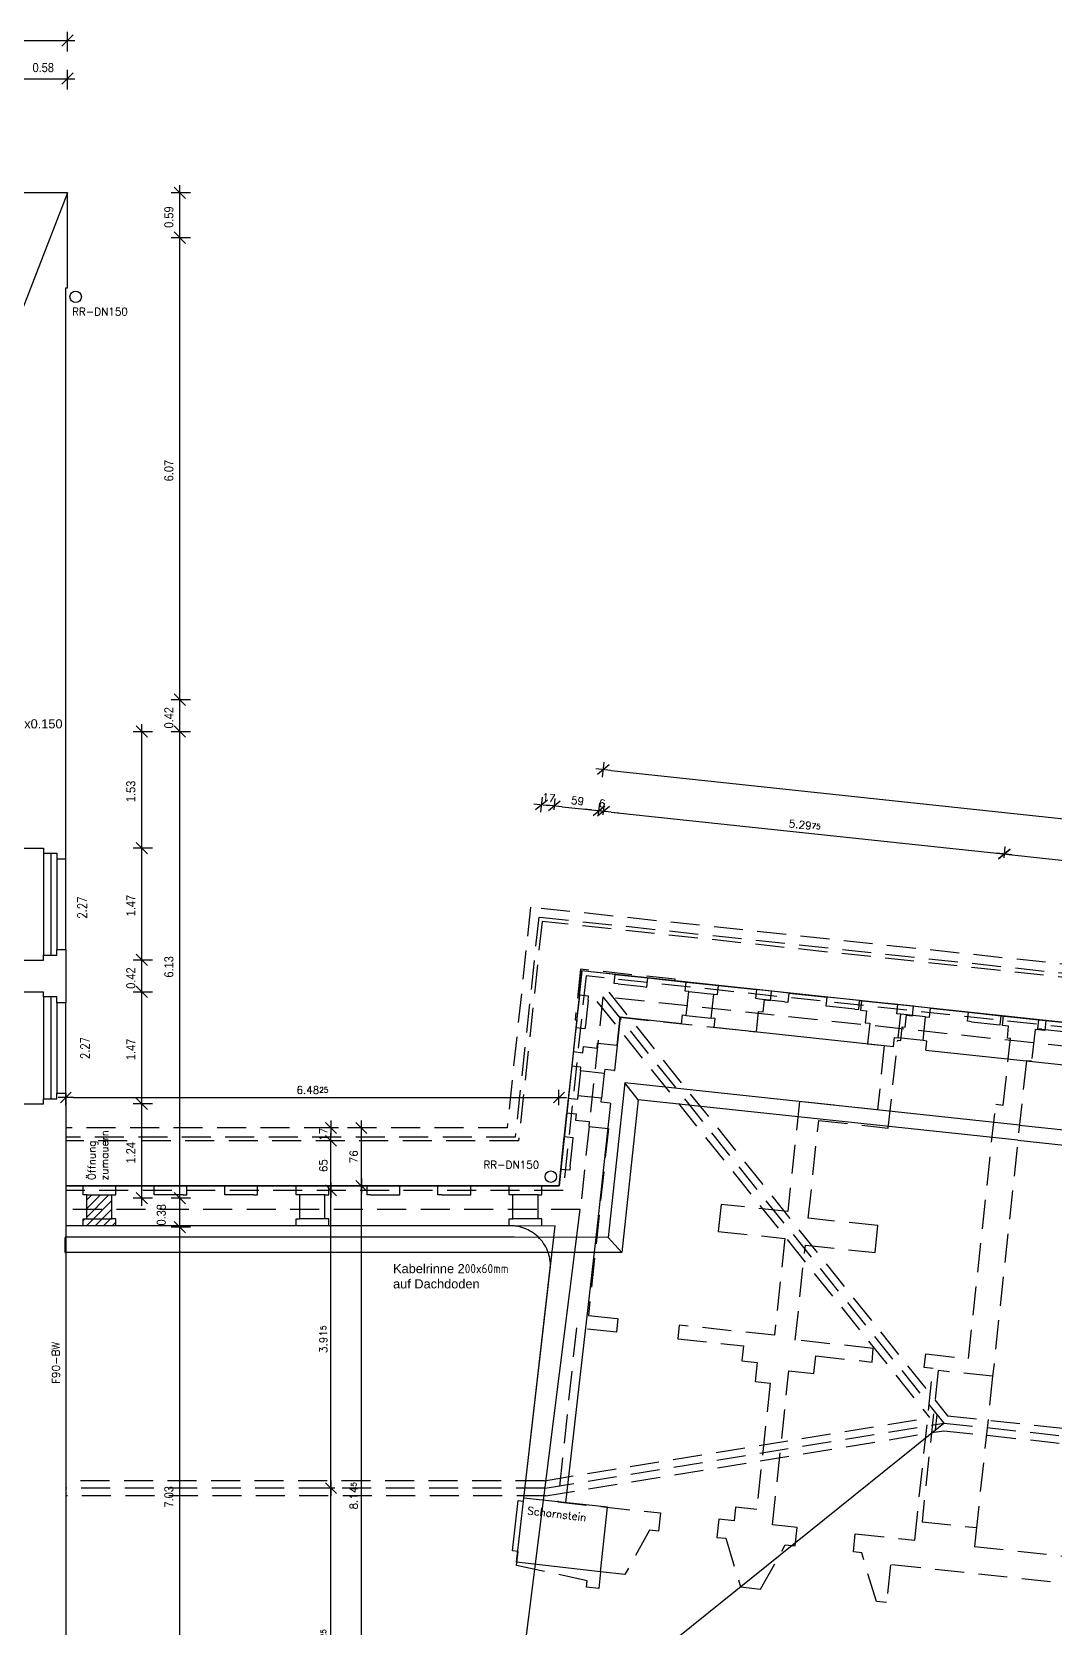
# Model space of a CAD drawing. Header units: metres. Extents: x -8 to 96, y -22 to 16.
# Drawn here: x 8.72 to 22.15, y -5.27 to 15.69 of the extents above; entities that cross this region are included whole.
import ezdxf
from ezdxf.enums import TextEntityAlignment as Align

# ---------------------------------------------------------------- set-up
doc = ezdxf.new("R2010")
doc.units = ezdxf.units.M
doc.header["$LTSCALE"] = 0.03
doc.linetypes.add('AUSGEZOGEN', pattern=[0])
doc.linetypes.add('STRICHLINIE', pattern=[19.05, 12.7, -6.35])
doc.layers.get('0').update_dxf_attribs({"linetype": 'CONTINUOUS'})
doc.layers.get('Defpoints').update_dxf_attribs({"linetype": 'CONTINUOUS'})
for name, color, linetype in [('A_ansicht', 9, 'CONTINUOUS'), ('A_bemaßung', 2, 'CONTINUOUS'), ('A_BRANDSCHUTZ', 10, 'CONTINUOUS'), ('A_EINFÜGEPUNKT', 2, 'CONTINUOUS'), ('A_fenster', 7, 'CONTINUOUS'), ('A_höhen', 3, 'CONTINUOUS'), ('A_schraffur', 10, 'CONTINUOUS'), ('A_TECHNOLOGIE', 7, 'CONTINUOUS'), ('A_text', 2, 'CONTINUOUS'), ('A_verdeckt', 8, 'STRICHLINIE'), ('A_wände', 6, 'CONTINUOUS'), ('ANSICHT', 1, 'CONTINUOUS'), ('CKMA0002', 7, 'CONTINUOUS'), ('E__DURCHBR', 2, 'CONTINUOUS'), ('E__VERSYS', 2, 'AUSGEZOGEN')]:
    doc.layers.add(name, color=color, linetype=linetype)
doc.styles.add('BOLDSIMP_FNT', font='TXT', dxfattribs={"height": 1})
doc.styles.add('SIMPLEX', font='simplex.shx', dxfattribs={"height": 0.1})
doc.styles.get("Standard").update_dxf_attribs({"font": 'ARIAL.TTF', "height": 1})
doc.dimstyles.get("Standard").update_dxf_attribs({"dimtxt": 0.18, "dimasz": 0.18, "dimexe": 0.18, "dimexo": 0.0625, "dimgap": 0.09, "dimtad": 0, "dimtih": 1, "dimtoh": 1, "dimzin": 0, "dimdsep": 46, "dimlunit": 3, "dimtxsty": 'Standard', "dimcen": 0.09, "dimadec": 0, "dimazin": 0, "dimtfac": 1, "dimtofl": 0, "dimtmove": 2, "dimatfit": 3, "dimfxl": 1, "dimtolj": 1, "dimtzin": 0, "dimarcsym": 0})

# ---------------------------------------------------------------- blocks, each defined once
blk = doc.blocks.new('SLASH1')
at = {"layer": 'A_bemaßung', "color": 2, "linetype": 'Continuous'}
for p, q in [((0.07663, 0.07663), (-0.07319, -0.07319)), ((0, -0.14068), (0, 0.11466))]:
    blk.add_line(p, q, dxfattribs=at)
blk = doc.blocks.new('Deckendurchbruch')
for p, q in [((1, 1), (0, 1)), ((0, 1), (0, 0)), ((0, 0), (1, 0)), ((1, 0), (1, 1))]:
    blk.add_line(p, q)
blk.add_solid([(0, 0), (1, 1), (0, 1)])
blk = doc.blocks.new('Wanddurchbruch')
for p, q in [((0, 1), (0, 0)), ((1, 1), (0, 1)), ((1, 0), (1, 1)), ((0, 0), (1, 0))]:
    blk.add_line(p, q)
blk.add_solid([(1, 0), (1, 1), (0, 1), (0, 0)])
blk = doc.blocks.new('A$C1B893D36')
at = {"layer": 'E__DURCHBR', "linetype": 'Continuous'}
ref = blk.add_blockref('Deckendurchbruch', (12.574, 27.116), dxfattribs=dict(at, xscale=0.2002000053643378, yscale=0.1001000000000012, zscale=1.1011, rotation=270.0000046057036))
ref.add_attrib('EC_DIM', '0.200x0.100x0.150', (11.766, 27.159), dxfattribs={"linetype": 'Continuous', "height": 0.12})
ref = blk.add_blockref('Wanddurchbruch', (5.231, 20.48), dxfattribs=dict(at, xscale=1.148147030764484, yscale=0.15015, zscale=1.1011, rotation=63.24112107418074))
ref.add_attrib('EC_DIM', '1.147x0.150x0.150', (5.097, 20.264), dxfattribs={"linetype": 'Continuous', "height": 0.12})
ref = blk.add_blockref('Deckendurchbruch', (5.061, 15.312), dxfattribs=dict(at, xscale=0.1001000026821695, yscale=0.2001999999999988, zscale=1.1011))
ref.add_attrib('EC_DIM', '0.100x0.200x0.150', (3.829, 15.353), dxfattribs={"linetype": 'Continuous', "height": 0.12})
ref = blk.add_blockref('Wanddurchbruch', (8.439, 13.164), dxfattribs=dict(at, xscale=0.4074070109164298, yscale=0.15015, zscale=1.1011, rotation=90.00000153523449))
ref.add_attrib('EC_DIM', '0.407x0.150x0.150', (8.493, 13.318), dxfattribs={"linetype": 'Continuous', "height": 0.12})
ref = blk.add_blockref('Wanddurchbruch', (7.925, 12.487), dxfattribs=dict(at, xscale=0.3133130083951912, yscale=0.15015, zscale=1.1011))
ref.add_attrib('EC_DIM', '0.313x0.150x0.150', (7.925, 12.271), dxfattribs={"linetype": 'Continuous', "height": 0.12})
blk = doc.blocks.new('FE_O')
at = {"layer": 'A_wände'}
for p, q in [((-0.215, -0.12), (-0.215, 0)), ((0.215, -0.12), (0.215, 0)), ((-0.165, -0.12), (-0.215, -0.12)), ((-0.165, -0.435), (-0.165, -0.12)), ((0.165, -0.435), (0.165, -0.12)), ((0.165, -0.12), (0.215, -0.12)), ((-0.215, -0.555), (-0.215, -0.435)), ((-0.215, -0.435), (-0.165, -0.435)), ((0.215, -0.435), (0.165, -0.435)), ((0.215, -0.555), (0.215, -0.435))]:
    blk.add_line(p, q, dxfattribs=at)
at = {"layer": 'A_wände', "color": 2}
for p, q in [((0.165, -0.12), (-0.201, -0.12)), ((0.165, -0.435), (-0.165, -0.435))]:
    blk.add_line(p, q, dxfattribs=at)
at = {"layer": 'ANSICHT'}
blk.add_line((0.215, 0), (-0.215, 0), dxfattribs=at)
blk = doc.blocks.new('FE_G')
at = {"layer": 'A_wände'}
for p, q in [((-0.215, -0.12), (-0.215, 0)), ((0.215, -0.12), (0.215, 0)), ((-0.165, -0.12), (-0.215, -0.12)), ((0.165, -0.12), (-0.165, -0.12)), ((0.165, -0.12), (0.215, -0.12))]:
    blk.add_line(p, q, dxfattribs=at)
at = {"layer": 'ANSICHT'}
blk.add_line((0.215, 0), (-0.215, 0), dxfattribs=at)
blk = doc.blocks.new('DIMCROSS')
at = {"color": 0, "linetype": 'ByBlock'}
blk.add_line((-1, 0), (1, 0), dxfattribs=at)
at = {"linetype": 'ByBlock'}
blk.add_line((-0.707107, -0.707107), (0.707107, 0.707107), dxfattribs=at)
blk = doc.blocks.new('*D117')
at = {"layer": 'CKMA0002', "color": 1, "lineweight": -2}
for p, q in [((13.095, 0.53), (12.945, 0.53)), ((13.045, -7.516), (13.045, 0.43))]:
    blk.add_line(p, q, dxfattribs=at)
at = {"layer": 'Defpoints', "color": 0}
for p in [(13.045, 0.53), (13.252, 0.53), (13.252, -7.616)]:
    blk.add_point(p, dxfattribs=at)
at = {"layer": 'CKMA0002', "color": 1, "lineweight": -2, "xscale": 0.1, "yscale": 0.1, "zscale": 0.1}
for p, rotation in [((13.045, 0.53), 90), ((13.045, -7.616), 270)]:
    blk.add_blockref('DIMCROSS', p, dxfattribs=dict(at, rotation=rotation))
at = {"layer": 'CKMA0002', "color": 3, "insert": (12.945, -3.543), "char_height": 0.1, "attachment_point": 5, "rotation": 90, "style": 'SIMPLEX'}
blk.add_mtext('\\A1;8.14{\\A1\\H0.7x\\S5;}', dxfattribs=at)
blk = doc.blocks.new('*D118')
at = {"layer": 'CKMA0002', "color": 1, "lineweight": -2}
for p, q in [((13.145, 1.29), (12.945, 1.29)), ((13.045, 0.63), (13.045, 1.19))]:
    blk.add_line(p, q, dxfattribs=at)
at = {"layer": 'Defpoints', "color": 0}
for p in [(13.045, 1.29), (13.252, 1.29), (13.252, 0.53)]:
    blk.add_point(p, dxfattribs=at)
at = {"layer": 'CKMA0002', "color": 1, "lineweight": -2, "xscale": 0.1, "yscale": 0.1, "zscale": 0.1}
for p, rotation in [((13.045, 1.29), 90), ((13.045, 0.53), 270)]:
    blk.add_blockref('DIMCROSS', p, dxfattribs=dict(at, rotation=rotation))
at = {"layer": 'CKMA0002', "color": 3, "insert": (12.945, 0.91), "char_height": 0.1, "attachment_point": 5, "rotation": 90, "style": 'SIMPLEX'}
blk.add_mtext('\\A1;76{\\A1\\H0.7x\\S;}', dxfattribs=at)
blk = doc.blocks.new('*D121')
at = {"layer": 'CKMA0002', "color": 1, "lineweight": -2}
for p, q in [((12.696, -3.444), (12.546, -3.444)), ((12.646, -7.466), (12.646, -3.544))]:
    blk.add_line(p, q, dxfattribs=at)
at = {"layer": 'Defpoints', "color": 0}
for p in [(12.646, -3.444), (12.813, -3.444), (12.813, -7.566)]:
    blk.add_point(p, dxfattribs=at)
at = {"layer": 'CKMA0002', "color": 1, "lineweight": -2, "xscale": 0.1, "yscale": 0.1, "zscale": 0.1}
for p, rotation in [((12.646, -3.444), 90), ((12.646, -7.566), 270)]:
    blk.add_blockref('DIMCROSS', p, dxfattribs=dict(at, rotation=rotation))
at = {"layer": 'CKMA0002', "color": 3, "insert": (12.546, -5.505), "char_height": 0.1, "attachment_point": 5, "rotation": 90, "style": 'SIMPLEX'}
blk.add_mtext('\\A1;4.12{\\A1\\H0.7x\\S25;}', dxfattribs=at)
blk = doc.blocks.new('*D122')
at = {"layer": 'CKMA0002', "color": 1, "lineweight": -2}
for p, q in [((12.696, 0.47), (12.546, 0.47)), ((12.646, -3.344), (12.646, 0.37))]:
    blk.add_line(p, q, dxfattribs=at)
at = {"layer": 'Defpoints', "color": 0}
for p in [(12.646, 0.47), (12.813, 0.47), (12.813, -3.444)]:
    blk.add_point(p, dxfattribs=at)
at = {"layer": 'CKMA0002', "color": 1, "lineweight": -2, "xscale": 0.1, "yscale": 0.1, "zscale": 0.1}
for p, rotation in [((12.646, 0.47), 90), ((12.646, -3.444), 270)]:
    blk.add_blockref('DIMCROSS', p, dxfattribs=dict(at, rotation=rotation))
at = {"layer": 'CKMA0002', "color": 3, "insert": (12.546, -1.487), "char_height": 0.1, "attachment_point": 5, "rotation": 90, "style": 'SIMPLEX'}
blk.add_mtext('\\A1;3.91{\\A1\\H0.7x\\S5;}', dxfattribs=at)
blk = doc.blocks.new('*D123')
at = {"layer": 'CKMA0002', "color": 1, "lineweight": -2}
for p, q in [((12.696, 1.12), (12.546, 1.12)), ((12.646, 0.57), (12.646, 1.02))]:
    blk.add_line(p, q, dxfattribs=at)
at = {"layer": 'Defpoints', "color": 0}
for p in [(12.646, 1.12), (12.813, 1.12), (12.813, 0.47)]:
    blk.add_point(p, dxfattribs=at)
at = {"layer": 'CKMA0002', "color": 1, "lineweight": -2, "xscale": 0.1, "yscale": 0.1, "zscale": 0.1}
for p, rotation in [((12.646, 1.12), 90), ((12.646, 0.47), 270)]:
    blk.add_blockref('DIMCROSS', p, dxfattribs=dict(at, rotation=rotation))
at = {"layer": 'CKMA0002', "color": 3, "insert": (12.546, 0.795), "char_height": 0.1, "attachment_point": 5, "rotation": 90, "style": 'SIMPLEX'}
blk.add_mtext('\\A1;65{\\A1\\H0.7x\\S;}', dxfattribs=at)
blk = doc.blocks.new('*D124')
at = {"layer": 'CKMA0002', "color": 1, "lineweight": -2}
for p, q in [((12.746, 1.29), (12.546, 1.29)), ((12.646, 1.12), (12.646, 1.12)), ((12.646, 1.12), (12.646, 1.12))]:
    blk.add_line(p, q, dxfattribs=at)
at = {"layer": 'Defpoints', "color": 0}
for p in [(12.646, 1.29), (12.813, 1.29), (12.813, 1.12)]:
    blk.add_point(p, dxfattribs=at)
at = {"layer": 'CKMA0002', "color": 1, "lineweight": -2, "xscale": 0.1, "yscale": 0.1, "zscale": 0.1}
for p, rotation in [((12.646, 1.29), 270), ((12.646, 1.12), 90)]:
    blk.add_blockref('DIMCROSS', p, dxfattribs=dict(at, rotation=rotation))
at = {"layer": 'CKMA0002', "color": 3, "insert": (12.546, 1.205), "char_height": 0.1, "attachment_point": 5, "rotation": 90, "style": 'SIMPLEX'}
blk.add_mtext('\\A1;17{\\A1\\H0.7x\\S;}', dxfattribs=at)
blk = doc.blocks.new('*D126')
at = {"layer": 'CKMA0002', "color": 1, "lineweight": -2}
for p, q in [((9.161, 1.589), (9.161, 1.789)), ((9.261, 1.689), (15.542, 1.689)), ((15.642, 1.589), (15.642, 1.789))]:
    blk.add_line(p, q, dxfattribs=at)
at = {"layer": 'Defpoints', "color": 0}
for p in [(15.642, 1.689), (9.161, 0.53), (15.642, 0.53)]:
    blk.add_point(p, dxfattribs=at)
at = {"layer": 'CKMA0002', "color": 1, "lineweight": -2, "xscale": 0.1, "yscale": 0.1, "zscale": 0.1, "rotation": 180}
blk.add_blockref('DIMCROSS', (9.161, 1.689), dxfattribs=at)
at = {"layer": 'CKMA0002', "color": 1, "lineweight": -2, "xscale": 0.1, "yscale": 0.1, "zscale": 0.1}
blk.add_blockref('DIMCROSS', (15.642, 1.689), dxfattribs=at)
at = {"layer": 'CKMA0002', "color": 3, "insert": (12.402, 1.789), "char_height": 0.1, "attachment_point": 5, "style": 'SIMPLEX'}
blk.add_mtext('\\A1;6.48{\\A1\\H0.7x\\S25;}', dxfattribs=at)
blk = doc.blocks.new('*D134')
at = {"layer": 'CKMA0002', "color": 1, "lineweight": -2}
for p, q in [((16.216, 5.897), (16.237, 6.096)), ((16.326, 5.986), (67.002, 0.573)), ((67.09, 0.463), (67.112, 0.662))]:
    blk.add_line(p, q, dxfattribs=at)
at = {"layer": 'Defpoints', "color": 0}
for p in [(15.944, 3.354), (67.101, 0.563), (66.819, -2.08)]:
    blk.add_point(p, dxfattribs=at)
at = {"layer": 'CKMA0002', "color": 1, "lineweight": -2, "xscale": 0.1, "yscale": 0.1, "zscale": 0.1}
for p, rotation in [((16.226, 5.996), 173.903743358509), ((67.101, 0.563), 353.903743358509)]:
    blk.add_blockref('DIMCROSS', p, dxfattribs=dict(at, rotation=rotation))
at = {"layer": 'CKMA0002', "color": 3, "insert": (41.674, 3.379), "char_height": 0.1, "attachment_point": 5, "rotation": 353.9037, "style": 'SIMPLEX'}
blk.add_mtext('\\A1;51.16{\\A1\\H0.7x\\S5;}', dxfattribs=at)
blk = doc.blocks.new('*D135')
at = {"layer": 'CKMA0002', "color": 1, "lineweight": -2}
for p, q in [((15.402, 5.439), (15.424, 5.638)), ((15.413, 5.538), (15.413, 5.538)), ((15.413, 5.538), (15.413, 5.538)), ((15.577, 5.471), (15.593, 5.62))]:
    blk.add_line(p, q, dxfattribs=at)
at = {"layer": 'Defpoints', "color": 0}
for p in [(15.582, 5.52), (15.42, 4.003), (15.246, 3.971)]:
    blk.add_point(p, dxfattribs=at)
at = {"layer": 'CKMA0002', "color": 1, "lineweight": -2, "xscale": 0.1, "yscale": 0.1, "zscale": 0.1}
for p, rotation in [((15.413, 5.538), 353.903743358509), ((15.582, 5.52), 173.903743358509)]:
    blk.add_blockref('DIMCROSS', p, dxfattribs=dict(at, rotation=rotation))
at = {"layer": 'CKMA0002', "color": 3, "insert": (15.508, 5.629), "char_height": 0.1, "attachment_point": 5, "rotation": 353.9037, "style": 'SIMPLEX'}
blk.add_mtext('\\A1;17{\\A1\\H0.7x\\S;}', dxfattribs=at)
blk = doc.blocks.new('*D136')
at = {"layer": 'CKMA0002', "color": 1, "lineweight": -2}
for p, q in [((15.682, 5.51), (16.069, 5.468)), ((16.163, 5.408), (16.179, 5.557))]:
    blk.add_line(p, q, dxfattribs=at)
at = {"layer": 'Defpoints', "color": 0}
for p in [(16.169, 5.458), (15.42, 4.003), (15.944, 3.354)]:
    blk.add_point(p, dxfattribs=at)
at = {"layer": 'CKMA0002', "color": 1, "lineweight": -2, "xscale": 0.1, "yscale": 0.1, "zscale": 0.1}
for p, rotation in [((15.582, 5.52), 173.903743358509), ((16.169, 5.458), 353.903743358509)]:
    blk.add_blockref('DIMCROSS', p, dxfattribs=dict(at, rotation=rotation))
at = {"layer": 'CKMA0002', "color": 3, "insert": (15.886, 5.588), "char_height": 0.1, "attachment_point": 5, "rotation": 353.9037, "style": 'SIMPLEX'}
blk.add_mtext('\\A1;59{\\A1\\H0.7x\\S;}', dxfattribs=at)
blk = doc.blocks.new('*D137')
at = {"layer": 'CKMA0002', "color": 1, "lineweight": -2}
for p, q in [((16.069, 5.468), (15.97, 5.479)), ((16.223, 5.402), (16.239, 5.551)), ((16.328, 5.441), (16.427, 5.43))]:
    blk.add_line(p, q, dxfattribs=at)
at = {"layer": 'Defpoints', "color": 0}
for p in [(16.228, 5.451), (15.944, 3.354), (15.997, 3.288)]:
    blk.add_point(p, dxfattribs=at)
at = {"layer": 'CKMA0002', "color": 1, "lineweight": -2, "xscale": 0.1, "yscale": 0.1, "zscale": 0.1}
for p, rotation in [((16.169, 5.458), 353.903743358509), ((16.228, 5.451), 173.903743358509)]:
    blk.add_blockref('DIMCROSS', p, dxfattribs=dict(at, rotation=rotation))
at = {"layer": 'CKMA0002', "color": 3, "insert": (16.209, 5.554), "char_height": 0.1, "attachment_point": 5, "rotation": 353.9037, "style": 'SIMPLEX'}
blk.add_mtext('\\A1;6{\\A1\\H0.7x\\S;}', dxfattribs=at)
blk = doc.blocks.new('*D138')
at = {"layer": 'CKMA0002', "color": 1, "lineweight": -2}
for p, q in [((16.328, 5.441), (21.397, 4.899)), ((21.491, 4.839), (21.507, 4.988))]:
    blk.add_line(p, q, dxfattribs=at)
at = {"layer": 'Defpoints', "color": 0}
for p in [(21.496, 4.889), (15.997, 3.288), (20.698, -2.587)]:
    blk.add_point(p, dxfattribs=at)
at = {"layer": 'CKMA0002', "color": 1, "lineweight": -2, "xscale": 0.1, "yscale": 0.1, "zscale": 0.1}
for p, rotation in [((16.228, 5.451), 173.903743358509), ((21.496, 4.889), 353.903743358509)]:
    blk.add_blockref('DIMCROSS', p, dxfattribs=dict(at, rotation=rotation))
at = {"layer": 'CKMA0002', "color": 3, "insert": (18.873, 5.269), "char_height": 0.1, "attachment_point": 5, "rotation": 353.9037, "style": 'SIMPLEX'}
blk.add_mtext('\\A1;5.29{\\A1\\H0.7x\\S75;}', dxfattribs=at)
blk = doc.blocks.new('*D139')
at = {"layer": 'CKMA0002', "color": 1, "lineweight": -2}
for p, q in [((21.596, 4.878), (66.041, 0.131)), ((66.13, 0.021), (66.151, 0.22))]:
    blk.add_line(p, q, dxfattribs=at)
at = {"layer": 'Defpoints', "color": 0}
for p in [(66.14, 0.12), (20.698, -2.587), (65.342, -7.36)]:
    blk.add_point(p, dxfattribs=at)
at = {"layer": 'CKMA0002', "color": 1, "lineweight": -2, "xscale": 0.1, "yscale": 0.1, "zscale": 0.1}
for p, rotation in [((21.496, 4.889), 173.903743358509), ((66.14, 0.12), 353.903743358509)]:
    blk.add_blockref('DIMCROSS', p, dxfattribs=dict(at, rotation=rotation))
at = {"layer": 'CKMA0002', "color": 3, "insert": (43.829, 2.604), "char_height": 0.1, "attachment_point": 5, "rotation": 353.9037, "style": 'SIMPLEX'}
blk.add_mtext('\\A1;44.89{\\A1\\H0.7x\\S75;}', dxfattribs=at)

msp = doc.modelspace()

# ---------------------------------------------------------------- hatches: boundary and pattern name
at = {"layer": 'A_schraffur'}
h = msp.add_hatch(dxfattribs=at)
h.set_pattern_fill('ANSI31', color=256, scale=0.025, style=0)
h.paths.add_polyline_path([(9.76677, 0.41041), (9.43677, 0.41042), (9.43676, 0.22038), (9.76677, 0.22038)])
h.paths.add_polyline_path([(9.76677, 0.22038), (9.43676, 0.22038), (9.43676, 0.09493), (9.76677, 0.09492)])
h.paths.add_polyline_path([(9.81677, 0.09492), (9.76677, 0.09492), (9.76676, 0.09492), (9.43676, 0.09493), (9.38676, 0.09493), (9.38676, 0.008), (9.81677, 0.00764)])

# ---------------------------------------------------------------- linework, layer by layer
at = {"layer": 'A_ansicht', "color": 9, "linetype": 'Continuous'}
for p, q in [((8.86583, 4.90069), (8.86583, 3.56069)), ((9.16085, 3.6357), (9.16085, 4.82569)), ((8.86583, 3.0107), (8.86583, 1.6707)), ((9.16085, 1.74569), (9.16085, 2.93569))]:
    msp.add_line(p, q, dxfattribs=at)
at = {"layer": 'A_ansicht', "color": 3}
for centre in [(9.29066, 12.20915), (15.5346, 0.65038)]:
    msp.add_circle(centre, 0.075, dxfattribs=at)
at = {"layer": 'A_bemaßung', "linetype": 'Continuous'}
for p, q in [((-4.17415, 15.5757), (9.28085, 15.5757)), ((-4.17415, 15.0757), (9.28085, 15.0757)), ((10.66085, -20.7193), (10.66085, 13.6757)), ((10.16085, 0.2657), (10.16085, 6.59569))]:
    msp.add_line(p, q, dxfattribs=at)
at = {"layer": 'A_EINFÜGEPUNKT', "color": 1}
msp.add_line((9.18085, 13.5757), (-4.07415, -20.6193), dxfattribs=at)
at = {"layer": 'A_fenster', "linetype": 'Continuous'}
for p, q in [((8.96583, 4.90069), (8.96583, 3.56069)), ((9.04083, 4.82569), (9.04083, 3.6357)), ((8.96583, 3.0107), (8.96583, 1.6707)), ((9.04083, 2.93569), (9.04083, 1.74569))]:
    msp.add_line(p, q, dxfattribs=at)
at = {"layer": 'A_verdeckt', "color": 1}
for p, q in [((16.14127, 2.94991), (20.5132, -2.51549)), ((16.29745, 3.07484), (20.75016, -2.49154)), ((20.60928, -2.4765), (20.58804, -2.67536)), ((20.75016, -2.49154), (65.35358, -7.25532)), ((15.45185, -3.34415), (20.5132, -2.51549)), ((15.46812, -3.54415), (20.70092, -2.68742)), ((20.70092, -2.68742), (65.33234, -7.45419)), ((15.45185, -3.34415), (9.16085, -3.34415)), ((15.46812, -3.54415), (9.16085, -3.54415))]:
    msp.add_line(p, q, dxfattribs=at)
at = {"layer": 'A_verdeckt', "color": 2}
for p, q in [((16.21936, 3.01238), (20.6981, -2.58655)), ((15.45999, -3.44415), (20.6981, -2.58655)), ((20.6981, -2.58655), (65.34296, -7.35476)), ((15.45999, -3.44415), (9.16085, -3.44415))]:
    msp.add_line(p, q, dxfattribs=at)
at = {"layer": 'A_verdeckt', "linetype": 'Continuous'}
for p, q in [((15.64246, 0.53038), (15.74466, 1.48706)), ((9.16084, 0.53038), (15.64246, 0.53038)), ((14.99886, -7.10867), (15.92111, 0.22038)), ((15.05597, 0.00317), (9.16085, 0.0082)), ((15.07222, 0.00122), (15.05597, 0.00317)), ((15.09969, -0.00326), (15.07222, 0.00122)), ((15.12689, -0.00916), (15.09969, -0.00326)), ((15.15374, -0.01648), (15.12689, -0.00916)), ((15.18017, -0.02521), (15.15374, -0.01648)), ((15.20611, -0.0353), (15.18017, -0.02521)), ((15.23149, -0.04672), (15.20611, -0.0353)), ((15.25623, -0.05946), (15.23149, -0.04672)), ((15.28027, -0.07348), (15.25623, -0.05946)), ((15.30355, -0.08874), (15.28027, -0.07348)), ((15.326, -0.10521), (15.30355, -0.08874)), ((15.34755, -0.12281), (15.326, -0.10521)), ((15.36815, -0.14152), (15.34755, -0.12281)), ((15.38774, -0.16129), (15.36815, -0.14152)), ((15.40627, -0.18206), (15.38774, -0.16129)), ((15.4237, -0.20377), (15.40627, -0.18206)), ((15.43995, -0.22636), (15.4237, -0.20377)), ((15.45502, -0.24977), (15.43995, -0.22636)), ((15.46883, -0.27395), (15.45502, -0.24977)), ((15.48136, -0.2988), (15.46883, -0.27395)), ((15.49257, -0.32427), (15.48136, -0.2988)), ((15.50243, -0.35031), (15.49257, -0.32427)), ((15.51091, -0.37681), (15.50243, -0.35031)), ((15.518, -0.40373), (15.51091, -0.37681)), ((15.52367, -0.43098), (15.518, -0.40373)), ((15.17541, -3.61445), (15.53202, -0.51398)), ((15.52789, -0.4585), (15.52367, -0.43098)), ((15.53069, -0.48618), (15.52789, -0.4585)), ((15.53202, -0.51398), (15.53069, -0.48618)), ((15.06857, -7.1161), (20.6981, -2.58655)), ((15.03302, -4.26408), (15.10723, -3.6066)), ((15.10723, -3.6066), (15.17541, -3.61445)), ((15.10622, -4.2725), (15.03302, -4.26408)), ((15.08501, -4.45708), (15.10622, -4.2725)), ((16.50761, -4.57796), (16.18943, -4.54396))]:
    msp.add_line(p, q, dxfattribs=at)
at = {"layer": 'A_verdeckt'}
for p, q in [((15.74466, 1.48706), (15.86917, 1.47378)), ((15.86917, 1.47378), (15.86067, 1.39424)), ((15.86067, 1.39424), (16.03962, 1.37511)), ((16.29124, 1.28285), (16.02879, -1.17302)), ((16.03962, 1.37511), (16.03273, 1.31048)), ((16.03273, 1.31048), (16.29124, 1.28285)), ((16.02879, -1.17302), (16.41655, -1.21445)), ((16.41655, -1.21445), (16.39742, -1.39342)), ((15.87045, -1.33711), (15.62605, -3.62395)), ((16.39742, -1.39342), (15.87045, -1.33711)), ((21.34163, -1.97278), (21.12911, -3.96144)), ((15.62605, -3.62395), (16.97627, -3.76833)), ((16.97627, -3.76833), (16.95077, -4.00696)), ((16.83145, -3.99421), (16.50761, -4.57796)), ((16.95077, -4.00696), (16.83145, -3.99421)), ((16.01101, -4.65807), (15.08501, -4.45708)), ((16.18943, -4.54396), (16.16628, -4.76064)), ((16.00229, -4.74312), (16.01101, -4.65807)), ((16.16628, -4.76064), (16.00229, -4.74312))]:
    msp.add_line(p, q, dxfattribs=at)
at = {"layer": 'A_verdeckt', "color": 2}
for points in [[(9.16081, -8.38537), (15.99635, -8.38576), (16.00182, -8.29164), (62.69226, -13.26873), (62.69226, -13.26873), (70.86193, -14.73757), (70.86193, -14.73757), (92.46953, -19.63953), (95.20084, -7.598), (71.18121, -2.1407), (66.92891, -1.33726), (15.26908, 4.19016), (14.95932, 1.29038), (9.16085, 1.29038)], [(9.16081, -8.26537), (15.88313, -8.26575), (15.88934, -8.15897), (62.82891, -13.16261), (62.82891, -13.16261), (70.77017, -14.5937), (70.77017, -14.5937), (92.37905, -19.49596), (95.05728, -7.68844), (71.15677, -2.25821), (66.91136, -1.45607), (15.37566, 4.05807), (15.06719, 1.17038), (9.16085, 1.17038)], [(9.16082, -8.21537), (15.83595, -8.21575), (15.84247, -8.1037), (62.88585, -13.1184), (62.88585, -13.1184), (70.73193, -14.53375), (70.73193, -14.53375), (92.34135, -19.43614), (94.99746, -7.72613), (71.14658, -2.30717), (66.90405, -1.50557), (15.42006, 4.00304), (15.11213, 1.12038), (9.16085, 1.12038)], [(9.16085, -7.56537), (15.22268, -7.56571), (15.2332, -7.38507), (63.62604, -12.54362), (63.59687, -12.74468), (70.18861, -13.96919), (70.23485, -13.75447), (91.85124, -18.65843), (94.21983, -8.21601), (71.01419, -2.94366), (66.80898, -2.14911), (15.99733, 3.28756), (15.6964, 0.47038), (9.16085, 0.47038)], [(9.16087, -7.31537), (14.98681, -7.3157), (14.99886, -7.10867), (63.91073, -12.32255), (63.87878, -12.54278), (69.99537, -13.67902), (70.04366, -13.45474), (91.66273, -18.35931), (93.92074, -8.40443), (70.96327, -3.18846), (66.77241, -2.39662), (16.21936, 3.01238), (15.92111, 0.22038), (9.16085, 0.22038)]]:
    msp.add_lwpolyline(points, dxfattribs=at)
at = {"layer": 'A_verdeckt'}
for points in [[(17.16707, 3.22298), (17.16917, 3.24288), (15.92613, 3.37566), (15.85512, 2.70943), (15.875, 2.70731), (15.83069, 2.29245), (15.95524, 2.27913), (15.96374, 2.35869), (16.14271, 2.33955), (16.14962, 2.40417), (16.40814, 2.37654), (16.44744, 2.74444), (18.23714, 2.55317), (18.26584, 2.82163), (18.32548, 2.81525), (18.34248, 2.97434), (18.42203, 2.96584), (18.43504, 3.08757), (17.16707, 3.22298)], [(20.30229, 2.88813), (19.61824, 2.9612), (19.60522, 2.83939), (19.68477, 2.83089), (19.66777, 2.67181), (19.72743, 2.66542), (19.69873, 2.39698), (19.91747, 2.3736), (19.82715, 1.52845), (18.80306, 1.6379), (18.64845, 0.19124), (17.77348, 0.28474), (17.73575, -0.06823), (18.61072, -0.16173), (18.47472, -1.43441), (17.22191, -1.30052), (17.20279, -1.47949), (18.06781, -1.57196), (18.04656, -1.77078), (18.2454, -1.79205), (18.21883, -2.04062), (18.4177, -2.06187), (18.24024, -3.72229), (17.96185, -3.69254), (17.94272, -3.87152), (17.74185, -3.85015), (17.71636, -4.08878), (17.83568, -4.10153), (18.02884, -4.74065), (18.2923, -4.7688), (18.61617, -4.18504), (18.74543, -4.19886), (18.77095, -3.96003), (18.4478, -3.92549), (18.6643, -1.89967), (18.99241, -1.93473), (19.01687, -1.70596), (19.75762, -1.78512), (19.77176, -1.60571), (18.74765, -1.49627), (18.881, -0.24846), (19.79574, -0.3462), (19.83346, 0.00677), (18.91872, 0.10453), (19.05579, 1.38714), (19.97052, 1.28939), (20.09379, 2.44274), (20.13355, 2.43849), (20.15269, 2.61747), (20.19245, 2.61322), (20.20947, 2.7724), (20.28901, 2.7639), (20.30229, 2.88813)], [(28.35288, -5.34173), (20.00089, -4.44876), (19.94776, -4.9459), (19.81355, -4.93146), (19.62038, -4.29236), (19.51102, -4.28067), (19.53654, -4.04185), (20.31704, -4.12526), (20.55801, -1.87066), (20.44364, -1.85842), (20.46278, -1.67956), (21.02454, -1.73959), (21.38157, 1.60128), (21.48099, 1.59064), (21.57449, 2.46552), (21.53471, 2.46977), (21.55173, 2.62894), (21.47219, 2.63745), (21.48549, 2.76178)], [(21.48549, 2.76178), (22.04228, 2.7023), (22.02809, 2.5697), (21.89886, 2.58352), (21.85421, 2.16592), (21.78473, 2.17334), (21.34163, -1.97278), (20.62566, -1.89627), (20.41313, -3.88492), (21.12911, -3.96144), (21.10253, -4.21001), (28.8579, -5.03881)]]:
    msp.add_lwpolyline(points, dxfattribs=at)
at = {"layer": 'A_wände', "linetype": 'Continuous'}
for p, q in [((15.90982, 3.03319), (15.94404, 3.3536)), ((16.38224, 3.3068), (15.94404, 3.3536)), ((16.80981, 3.26113), (17.31189, 3.2075)), ((17.73946, 3.16185), (18.24155, 3.10822)), ((18.66912, 3.06256), (19.16629, 3.00946)), ((19.59386, 2.9638), (20.09594, 2.91017)), ((16.44743, 2.7444), (16.37256, 2.0435)), ((17.25323, 2.65832), (16.44743, 2.7444)), ((20.52351, 2.86451), (21.0256, 2.81089)), ((21.45317, 2.76522), (21.95034, 2.71211)), ((15.86415, 2.60562), (15.81052, 2.10354)), ((17.68081, 2.61263), (20.03728, 2.36092)), ((20.46453, 2.31216), (22.82099, 2.06049)), ((16.36285, 2.04454), (16.37256, 2.0435)), ((15.76483, 1.67597), (15.71119, 1.17389)), ((16.31717, 1.61696), (16.14472, 0.00224)), ((15.64246, 0.53038), (15.66551, 0.74632)), ((9.16084, 0.53038), (15.64246, 0.53038)), ((9.16085, 0.0082), (15.59144, 0.00271)), ((15.18082, -3.57193), (15.59144, 0.00271)), ((16.14472, 0.00224), (15.7264, -3.63469))]:
    msp.add_line(p, q, dxfattribs=at)
at = {"layer": 'A_wände'}
for p, q in [((9.38677, 0.41042), (9.38677, 0.53042)), ((9.81677, 0.41041), (9.81677, 0.53041)), ((12.18665, 0.41038), (12.18665, 0.53038)), ((12.61666, 0.41038), (12.61666, 0.53038)), ((14.98653, 0.41034), (14.98654, 0.53034)), ((15.41654, 0.41034), (15.41654, 0.53034)), ((9.43677, 0.41042), (9.38677, 0.41042)), ((9.43676, 0.09493), (9.43677, 0.41042)), ((9.76677, 0.09492), (9.76677, 0.41041)), ((9.76677, 0.41041), (9.81677, 0.41041)), ((12.23665, 0.41038), (12.18665, 0.41038)), ((12.23664, 0.09489), (12.23665, 0.41038)), ((12.56666, 0.09489), (12.56666, 0.41038)), ((12.56666, 0.41038), (12.61666, 0.41038)), ((15.03653, 0.41034), (14.98653, 0.41034)), ((15.03653, 0.09485), (15.03653, 0.41034)), ((15.36654, 0.09485), (15.36654, 0.41034)), ((15.36654, 0.41034), (15.41654, 0.41034)), ((9.38676, 0.008), (9.38676, 0.09493)), ((9.38676, 0.09493), (9.43676, 0.09493)), ((9.81677, 0.09492), (9.76677, 0.09492)), ((9.81677, 0.00764), (9.81677, 0.09492)), ((12.18664, 0.00561), (12.18664, 0.09489)), ((12.18664, 0.09489), (12.23664, 0.09489)), ((12.61666, 0.09489), (12.56666, 0.09489)), ((12.61666, 0.00525), (12.61666, 0.09489)), ((14.98652, 0.00322), (14.98653, 0.09486)), ((14.98653, 0.09486), (15.03653, 0.09485)), ((15.41654, 0.09485), (15.36654, 0.09485)), ((15.41654, 0.00286), (15.41654, 0.09485))]:
    msp.add_line(p, q, dxfattribs=at)
at = {"layer": 'A_wände', "color": 2}
for p, q in [((9.43677, 0.41042), (9.80299, 0.41041)), ((12.56666, 0.41038), (12.20043, 0.41038)), ((15.36654, 0.41034), (15.00032, 0.41034)), ((9.43676, 0.09493), (9.76676, 0.09492)), ((12.56666, 0.09489), (12.23666, 0.09489)), ((15.36654, 0.09485), (15.03654, 0.09485))]:
    msp.add_line(p, q, dxfattribs=at)
at = {"layer": 'A_wände', "color": 4, "linetype": 'Continuous'}
for p, q in [((15.08313, -4.41671), (15.1803, -3.57187)), ((16.28033, -3.69392), (15.1803, -3.57187)), ((16.18943, -4.54396), (16.28033, -3.69392)), ((16.18943, -4.54396), (15.08313, -4.41671))]:
    msp.add_line(p, q, dxfattribs=at)
at = {"layer": 'A_wände', "linetype": 'Continuous'}
for points in [[(8.60083, 4.96569), (8.86583, 4.96569), (8.86583, 4.90069), (9.04083, 4.90069), (9.04083, 4.82569), (9.16085, 4.82569), (9.16085, 12.3257), (9.18085, 12.3257), (9.18085, 13.5757), (7.93085, 13.5757)], [(9.04083, 3.6357), (9.16085, 3.6357), (9.16085, 2.93569), (9.04083, 2.93569), (9.04083, 3.0107), (8.86583, 3.0107), (8.86583, 3.07569), (8.60083, 3.07569), (8.60083, 3.49569), (8.86583, 3.49569), (8.86583, 3.56069), (9.04083, 3.56069), (9.04083, 3.6357)], [(94.28186, -8.16858), (71.02641, -2.8849), (66.81775, -2.0897), (15.94404, 3.3536), (15.64246, 0.53038), (9.16085, 0.53038)], [(3.85084, 0.92569), (3.85084, 2.51569), (4.00083, 2.51569), (4.00083, 1.5657), (4.16083, 1.5657), (4.16083, 0.3657), (8.60083, 0.3657), (8.60083, 1.60569), (8.86583, 1.60569), (8.86583, 1.6707), (9.04083, 1.6707), (9.04083, 1.74569), (9.16085, 1.74569), (9.16085, -8.89931)]]:
    msp.add_lwpolyline(points, dxfattribs=at)
at = {"layer": 'ANSICHT'}
for p, q in [((9.38677, 0.53042), (9.81677, 0.53041)), ((12.61666, 0.53038), (12.18665, 0.53038)), ((15.41654, 0.53034), (14.98654, 0.53034))]:
    msp.add_line(p, q, dxfattribs=at)
at = {"layer": 'E__VERSYS', "color": 3, "linetype": 'Continuous'}
for p, q in [((16.50603, 1.88114), (16.28924, -0.14752)), ((16.68383, 1.6608), (16.50603, 1.88114)), ((21.69424, 1.32665), (16.50603, 1.88114)), ((16.68383, 1.6608), (16.46918, -0.34782)), ((21.67296, 1.12758), (16.68383, 1.6608)), ((21.69424, 1.32665), (32.33278, 0.18964)), ((21.67296, 1.12758), (32.51056, -0.0307)), ((9.15077, -0.34813), (9.15083, -0.14793)), ((15.05597, -0.14683), (9.15085, -0.14683)), ((16.28924, -0.14752), (15.05597, -0.14683)), ((16.46918, -0.34782), (16.28924, -0.14752)), ((15.05592, -0.34703), (9.15077, -0.34813)), ((16.46918, -0.34782), (15.05592, -0.34703))]:
    msp.add_line(p, q, dxfattribs=at)

# ---------------------------------------------------------------- block references
at = {"layer": 'A_bemaßung', "color": 7}
for p in [(9.18085, 15.5757), (9.18085, 15.0757)]:
    msp.add_blockref('SLASH1', p, dxfattribs=at)
at = {"layer": 'A_bemaßung', "color": 7, "rotation": 90}
for p in [(10.66085, 13.5757), (10.66085, 12.98569), (10.66085, 6.91569), (10.16085, 6.49569), (10.66085, 6.49569), (10.16085, 4.96569), (10.16085, 3.49569), (10.16085, 3.07569), (10.16085, 1.60569), (10.16085, 0.3657), (10.66085, 0.3657), (10.66085, -0.01432)]:
    msp.add_blockref('SLASH1', p, dxfattribs=at)
at = {"layer": 'A_TECHNOLOGIE', "linetype": 'Continuous'}
msp.add_blockref('A$C1B893D36', (-4.07415, -20.6193), dxfattribs=at)
at = {"layer": 'A_wände', "linetype": 'Continuous', "xscale": -1}
for name, p, rotation in [('FE_G', (16.59602, 3.28397), 353.9037967972677), ('FE_O', (17.52568, 3.18468), 353.9037967972676), ('FE_G', (21.23938, 2.78805), 353.9037967972683), ('FE_G', (22.16412, 2.68928), 353.903796797267), ('FE_G', (15.68835, 0.9601), 83.90206320166163), ('FE_G', (13.3366, 0.53036), 359.9992290886697), ('FE_G', (14.2666, 0.53035), 359.9992290886684)]:
    msp.add_blockref(name, p, dxfattribs=dict(at, rotation=rotation))
at = {"layer": 'A_wände', "linetype": 'Continuous'}
for name, p, rotation in [('FE_G', (15.88699, 2.81941), 83.90206320166179), ('FE_G', (18.45533, 3.08539), 353.9037967972678), ('FE_G', (19.38007, 2.98663), 353.9037967972666), ('FE_O', (20.30973, 2.88734), 353.9037967972666), ('FE_O', (15.78767, 1.88976), 83.90206320166179), ('FE_G', (10.53671, 0.5304), 359.9992290886692), ('FE_G', (11.46671, 0.53039), 359.9992290886679)]:
    msp.add_blockref(name, p, dxfattribs=dict(at, rotation=rotation))

# ---------------------------------------------------------------- texts
at = {"layer": 'A_bemaßung', "color": 7, "linetype": 'Continuous', "style": 'BOLDSIMP_FNT', "width": 0.9}
msp.add_text('0.58', height=0.12, dxfattribs=at).set_placement((8.7237, 15.1257), align=Align.BOTTOM_LEFT)
for s, p in [('0.59', (10.61085, 13.11612)), ('6.07', (10.61085, 9.78612)), ('0.42', (10.61085, 6.53855)), ('1.53', (10.11085, 5.57126)), ('1.47', (10.11085, 4.07126)), ('0.42', (10.11085, 3.11855)), ('6.13', (10.61085, 3.26612)), ('1.47', (10.11085, 2.18126)), ('1.24', (10.11085, 0.82369)), ('0.38', (10.51085, 0.00855)), ('7.03', (10.61085, -3.69646))]:
    msp.add_text(s, height=0.12, rotation=90, dxfattribs=at).set_placement(p, align=Align.BOTTOM_LEFT)
at = {"layer": 'A_BRANDSCHUTZ', "linetype": 'Continuous', "insert": (8.9819, -2.07287), "char_height": 0.1, "width": 1, "attachment_point": 1, "rotation": 90.358134, "style": 'SIMPLEX'}
msp.add_mtext('F90-BW', dxfattribs=at)
at = {"layer": 'A_höhen', "linetype": 'Continuous', "style": 'SIMPLEX', "width": 0.8}
for p in [(9.37517, 4.18427), (9.41397, 2.33976)]:
    msp.add_text('2.27', height=0.12, rotation=90, dxfattribs=at).set_placement(p, align=Align.MIDDLE_CENTER)
at = {"layer": 'A_text', "linetype": 'Continuous', "char_height": 0.1, "width": 1, "attachment_point": 1, "style": 'SIMPLEX'}
for insert in [(9.2437, 12.06511), (14.64972, 0.85627)]:
    msp.add_mtext('RR-DN150', dxfattribs=dict(at, insert=insert))
for s, insert, rotation in [('Öffnung\\Pzumauern', (9.4496, 0.60315), 89.691629), ('Schornstein', (15.23356, -3.68569), 353.149809)]:
    msp.add_mtext(s, dxfattribs=dict(at, insert=insert, rotation=rotation))
at = {"layer": 'E__VERSYS', "color": 7, "insert": (13.4621, -0.4981), "char_height": 0.12, "attachment_point": 1}
msp.add_mtext('Kabelrinne 2{\\Fiso8.shx;00x60mm\\P}auf Dachdoden', dxfattribs=at)

# ---------------------------------------------------------------- dimensions: what is measured, and where the dimension line sits
at = {"layer": 'CKMA0002'}
for base, p1, p2, angle, text, override, picture, middle in [((67.10105, 0.56286), (15.94404, 3.3536), (66.81879, -2.07998), 353.903743, '51.16{\\A1\\H0.7x\\S5;}', {"dimtxt": 0.1, "dimasz": 0.1, "dimexe": 0.1, "dimexo": 2.557864, "dimgap": 0.05, "dimtad": 1, "dimtih": 0, "dimtoh": 0, "dimdec": 4, "dimrnd": 0.0025, "dimlunit": 2, "dimtxsty": 'SIMPLEX', "dimblk": 'DIMCROSS', "dimdle": 0.05, "dimclrd": 1, "dimclre": 1, "dimclrt": 3, "dimtdec": 4, "dimtix": 1, "dimtmove": 0, "dimtvp": 1}, '*D134', (41.6743, 3.37908)), ((15.5821, 5.52025), (15.24571, 3.97137), (15.42006, 4.00304), 353.903743, '17{\\A1\\H0.7x\\S;}', {"dimtxt": 0.1, "dimasz": 0.1, "dimexe": 0.1, "dimexo": 1.475846, "dimgap": 0.05, "dimtad": 1, "dimtih": 0, "dimtoh": 0, "dimdec": 4, "dimrnd": 0.0025, "dimlunit": 2, "dimtxsty": 'SIMPLEX', "dimblk": 'DIMCROSS', "dimdle": 0.05, "dimclrd": 1, "dimclre": 1, "dimclrt": 3, "dimtdec": 4, "dimtix": 1, "dimtmove": 0, "dimtvp": 1}, '*D135', (15.50821, 5.62871)), ((16.16876, 5.4576), (15.42006, 4.00304), (15.94404, 3.3536), 353.903743, '59{\\A1\\H0.7x\\S;}', {"dimtxt": 0.1, "dimasz": 0.1, "dimexe": 0.1, "dimexo": 2.065959, "dimgap": 0.05, "dimtad": 1, "dimtih": 0, "dimtoh": 0, "dimdec": 4, "dimrnd": 0.0025, "dimlunit": 2, "dimtxsty": 'SIMPLEX', "dimblk": 'DIMCROSS', "dimdle": 0.05, "dimse1": 1, "dimclrd": 1, "dimclre": 1, "dimclrt": 3, "dimtdec": 4, "dimtix": 1, "dimtmove": 0, "dimtvp": 1}, '*D136', (15.88605, 5.58836)), ((16.22842, 5.45123), (15.94404, 3.3536), (15.99733, 3.28756), 353.903743, '6{\\A1\\H0.7x\\S;}', {"dimtxt": 0.1, "dimasz": 0.1, "dimexe": 0.1, "dimexo": 2.12597, "dimgap": 0.05, "dimtad": 1, "dimtih": 0, "dimtoh": 0, "dimdec": 4, "dimrnd": 0.0025, "dimlunit": 2, "dimtxsty": 'SIMPLEX', "dimblk": 'DIMCROSS', "dimdle": 0.05, "dimse1": 1, "dimclrd": 1, "dimclre": 1, "dimclrt": 3, "dimtdec": 4, "dimtix": 1, "dimtmove": 0, "dimtvp": 1}, '*D137', (16.20921, 5.55385)), ((21.49647, 4.88858), (15.99733, 3.28756), (20.6981, -2.58655), 353.903743, '5.29{\\A1\\H0.7x\\S75;}', {"dimtxt": 0.1, "dimasz": 0.1, "dimexe": 0.1, "dimexo": 7.467644, "dimgap": 0.05, "dimtad": 1, "dimtih": 0, "dimtoh": 0, "dimdec": 4, "dimrnd": 0.0025, "dimlunit": 2, "dimtxsty": 'SIMPLEX', "dimblk": 'DIMCROSS', "dimdle": 0.05, "dimse1": 1, "dimclrd": 1, "dimclre": 1, "dimclrt": 3, "dimtdec": 4, "dimtix": 1, "dimtmove": 0, "dimtvp": 1}, '*D138', (18.87306, 5.26934)), ((66.14047, 0.12046), (20.6981, -2.58655), (65.34157, -7.35959), 353.903743, '44.89{\\A1\\H0.7x\\S75;}', {"dimtxt": 0.1, "dimasz": 0.1, "dimexe": 0.1, "dimexo": 7.422591, "dimgap": 0.05, "dimtad": 1, "dimtih": 0, "dimtoh": 0, "dimdec": 4, "dimrnd": 0.0025, "dimlunit": 2, "dimtxsty": 'SIMPLEX', "dimblk": 'DIMCROSS', "dimdle": 0.05, "dimse1": 1, "dimclrd": 1, "dimclre": 1, "dimclrt": 3, "dimtdec": 4, "dimtix": 1, "dimtmove": 0, "dimtvp": 1}, '*D139', (43.82909, 2.60396)), ((12.64606, 1.29038), (12.81307, 1.12038), (12.81307, 1.29038), 90, '17{\\A1\\H0.7x\\S;}', {"dimtxt": 0.1, "dimasz": 0.1, "dimexe": 0.1, "dimexo": 0.06701, "dimgap": 0.05, "dimtad": 1, "dimtih": 0, "dimtoh": 0, "dimdec": 4, "dimrnd": 0.0025, "dimlunit": 2, "dimtxsty": 'SIMPLEX', "dimblk": 'DIMCROSS', "dimdle": 0.05, "dimse1": 1, "dimclrd": 1, "dimclre": 1, "dimclrt": 3, "dimtdec": 4, "dimtix": 1, "dimtmove": 0, "dimtvp": 1}, '*D124', (12.54606, 1.20538)), ((13.04456, 1.29038), (13.25242, 0.53036), (13.25242, 1.29038), 90, '76{\\A1\\H0.7x\\S;}', {"dimtxt": 0.1, "dimasz": 0.1, "dimexe": 0.1, "dimexo": 0.107856, "dimgap": 0.05, "dimtad": 1, "dimtih": 0, "dimtoh": 0, "dimdec": 4, "dimrnd": 0.0025, "dimlunit": 2, "dimtxsty": 'SIMPLEX', "dimblk": 'DIMCROSS', "dimdle": 0.05, "dimse1": 1, "dimclrd": 1, "dimclre": 1, "dimclrt": 3, "dimtdec": 4, "dimtix": 1, "dimtmove": 0, "dimtvp": 1}, '*D118', (12.94456, 0.91037)), ((12.64606, 1.12038), (12.81307, 0.47038), (12.81307, 1.12038), 90, '65{\\A1\\H0.7x\\S;}', {"dimtxt": 0.1, "dimasz": 0.1, "dimexe": 0.1, "dimexo": 0.11701, "dimgap": 0.05, "dimtad": 1, "dimtih": 0, "dimtoh": 0, "dimdec": 4, "dimrnd": 0.0025, "dimlunit": 2, "dimtxsty": 'SIMPLEX', "dimblk": 'DIMCROSS', "dimdle": 0.05, "dimse1": 1, "dimclrd": 1, "dimclre": 1, "dimclrt": 3, "dimtdec": 4, "dimtix": 1, "dimtmove": 0, "dimtvp": 1}, '*D123', (12.54606, 0.79538)), ((13.04456, 0.53036), (13.2522, -7.6156), (13.25242, 0.53036), 90, '8.14{\\A1\\H0.7x\\S5;}', {"dimtxt": 0.1, "dimasz": 0.1, "dimexe": 0.1, "dimexo": 0.157856, "dimgap": 0.05, "dimtad": 1, "dimtih": 0, "dimtoh": 0, "dimdec": 4, "dimrnd": 0.0025, "dimlunit": 2, "dimtxsty": 'SIMPLEX', "dimblk": 'DIMCROSS', "dimdle": 0.05, "dimse1": 1, "dimclrd": 1, "dimclre": 1, "dimclrt": 3, "dimtdec": 4, "dimtix": 1, "dimtmove": 0, "dimtvp": 1}, '*D117', (12.94456, -3.54262)), ((12.64606, 0.47038), (12.81307, -3.44415), (12.81307, 0.47038), 90, '3.91{\\A1\\H0.7x\\S5;}', {"dimtxt": 0.1, "dimasz": 0.1, "dimexe": 0.1, "dimexo": 0.11701, "dimgap": 0.05, "dimtad": 1, "dimtih": 0, "dimtoh": 0, "dimdec": 4, "dimrnd": 0.0025, "dimlunit": 2, "dimtxsty": 'SIMPLEX', "dimblk": 'DIMCROSS', "dimdle": 0.05, "dimse1": 1, "dimclrd": 1, "dimclre": 1, "dimclrt": 3, "dimtdec": 4, "dimtix": 1, "dimtmove": 0, "dimtvp": 1}, '*D122', (12.54606, -1.48689)), ((12.64606, -3.44415), (12.81307, -7.56557), (12.81307, -3.44415), 90, '4.12{\\A1\\H0.7x\\S25;}', {"dimtxt": 0.1, "dimasz": 0.1, "dimexe": 0.1, "dimexo": 0.11701, "dimgap": 0.05, "dimtad": 1, "dimtih": 0, "dimtoh": 0, "dimdec": 4, "dimrnd": 0.0025, "dimlunit": 2, "dimtxsty": 'SIMPLEX', "dimblk": 'DIMCROSS', "dimdle": 0.05, "dimse1": 1, "dimclrd": 1, "dimclre": 1, "dimclrt": 3, "dimtdec": 4, "dimtix": 1, "dimtmove": 0, "dimtvp": 1}, '*D121', (12.54606, -5.50486))]:
    dim = msp.add_linear_dim(base=base, p1=p1, p2=p2, angle=angle, text=text, dimstyle='Standard', override=override, dxfattribs=at)
    dim.commit()
    dim.dimension.update_dxf_attribs({"geometry": picture, "text_midpoint": middle})
dim = msp.add_linear_dim(base=(15.64246, 1.68923), p1=(9.16085, 0.53038), p2=(15.64246, 0.53038), text='6.48{\\A1\\H0.7x\\S25;}', dimstyle='Standard', override={"dimtxt": 0.1, "dimasz": 0.1, "dimexe": 0.1, "dimexo": 1.058852, "dimgap": 0.05, "dimtad": 1, "dimtih": 0, "dimtoh": 0, "dimdec": 4, "dimrnd": 0.0025, "dimlunit": 2, "dimtxsty": 'SIMPLEX', "dimblk": 'DIMCROSS', "dimdle": 0.05, "dimclrd": 1, "dimclre": 1, "dimclrt": 3, "dimtdec": 4, "dimtix": 1, "dimtmove": 0, "dimtvp": 1}, dxfattribs=at)
dim.commit()
dim.dimension.update_dxf_attribs({"geometry": '*D126', "text_midpoint": (12.40166, 1.78923)})

doc.saveas('drawing.dxf')
